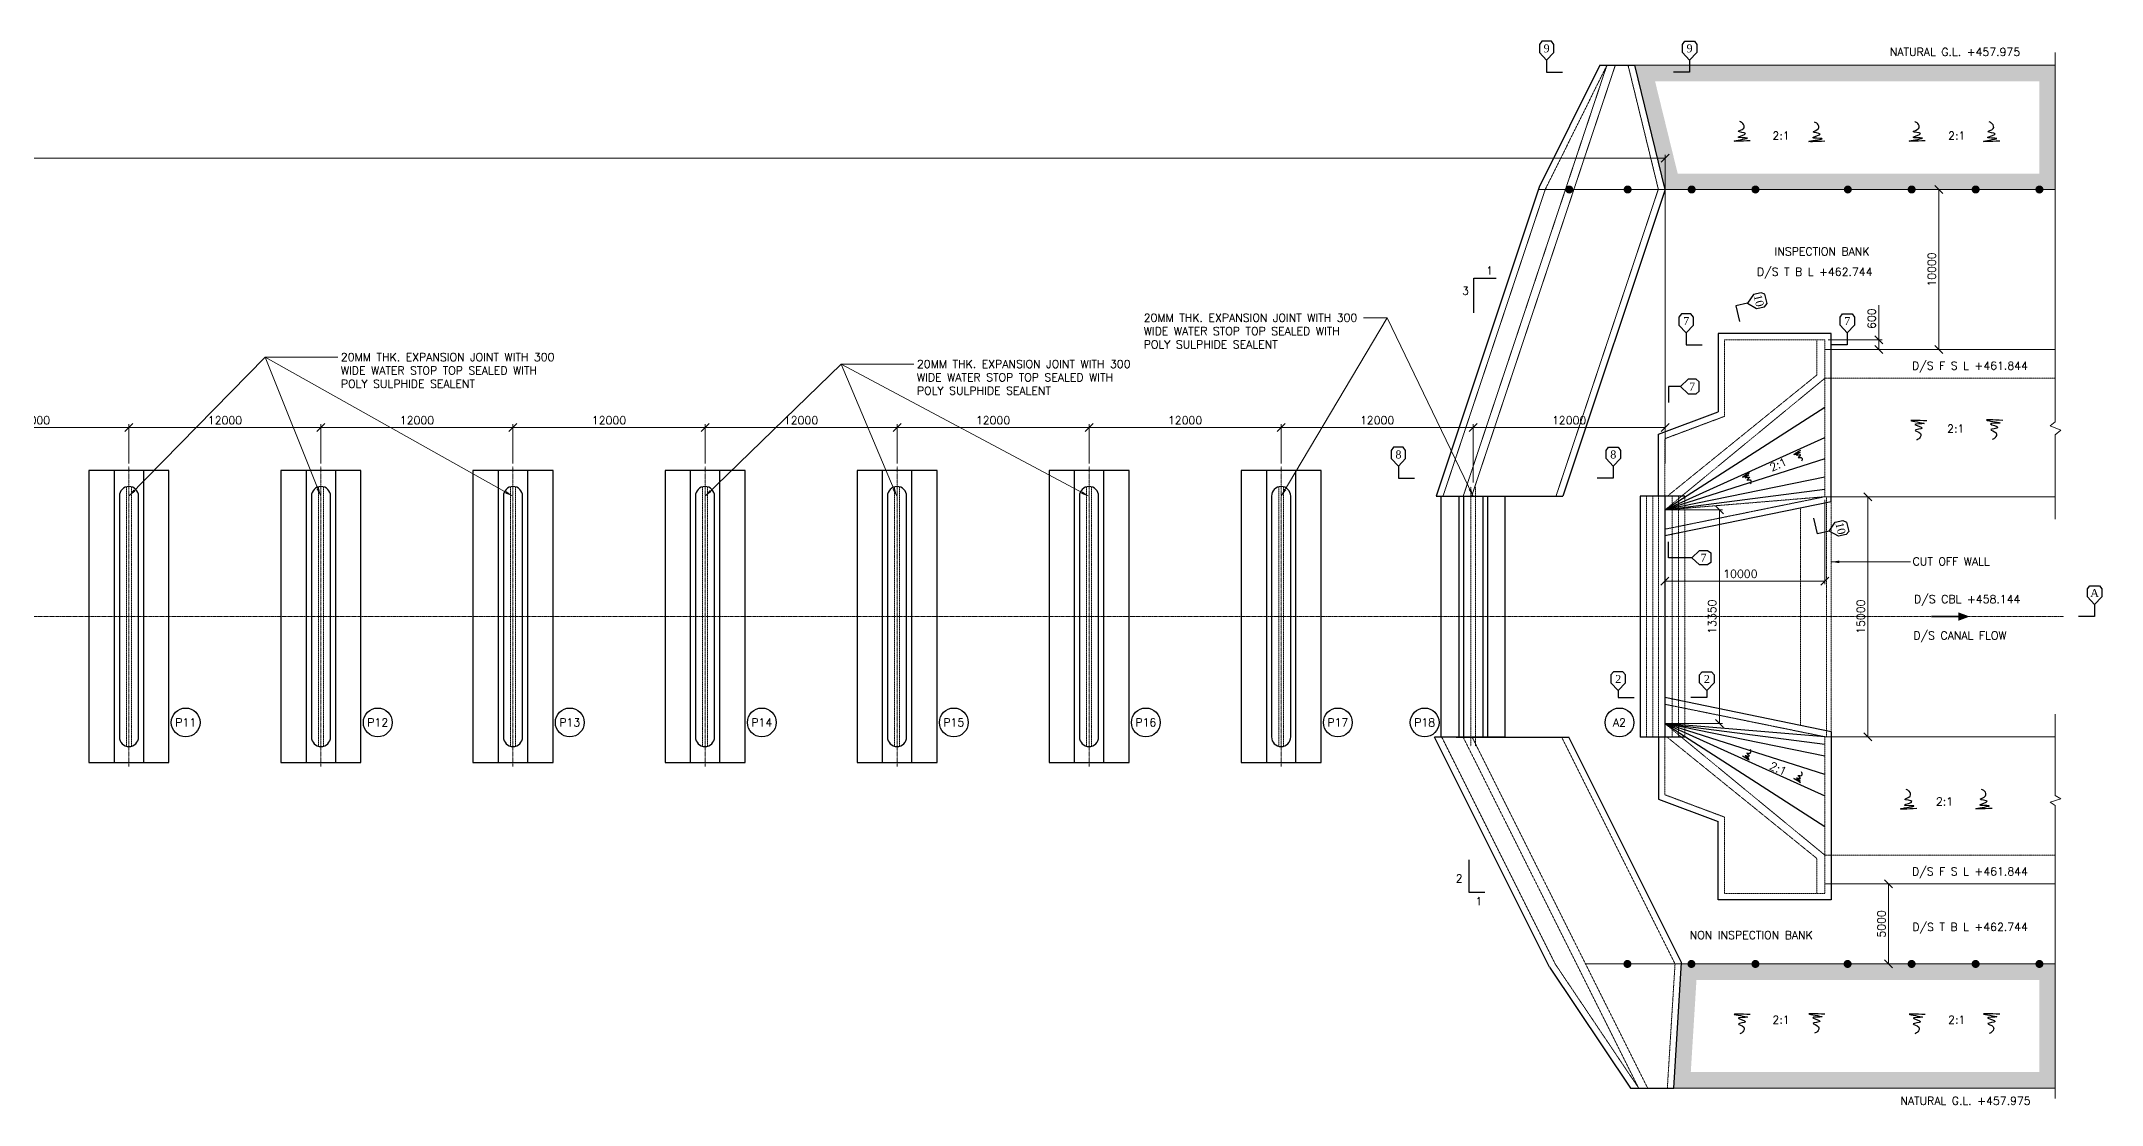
# Model space of a CAD drawing. Header units: millimetres. Extents: x -905235 to 365236, y -24492 to 346419.
# Drawn here: x 118926 to 247699, y -24492 to 41978 of the extents above; entities that cross this region are included whole.
import ezdxf
from ezdxf.enums import TextEntityAlignment as Align

# ---------------------------------------------------------------- set-up
doc = ezdxf.new("R2010")
doc.units = ezdxf.units.MM
doc.header["$LTSCALE"] = 9
doc.linetypes.add('CENTER2', pattern=[1.125, 0.75, -0.125, 0.125, -0.125])
doc.linetypes.add('HIDDEN', pattern=[0.375, 0.25, -0.125])
for name, color, linetype, lineweight in [('CENTER', 8, 'CENTER2', 9), ('R_DASHED', 183, 'HIDDEN', 9), ('R_DIMENSION', 8, 'Continuous', 15), ('R_P.C.C', 94, 'Continuous', 15), ('R_TEXT G', 7, 'Continuous', 18), ('R_TEXT S', 6, 'Continuous', 18), ('SEC MARK', 1, 'Continuous', 25)]:
    doc.layers.add(name, color=color, linetype=linetype, lineweight=lineweight)
doc.styles.add('ROMANS', font='romans.shx')
doc.styles.add('TIMES NR', font='times.ttf')
doc.dimstyles.new('DIM-200', dxfattribs={"dimscale": 200, "dimtxt": 2.5, "dimasz": 2.5, "dimexe": 1, "dimexo": 1, "dimgap": 1, "dimtad": 1, "dimdec": 0, "dimzin": 0, "dimdsep": 46, "dimtxsty": 'ROMANS', "dimblk": 'OBLIQUE', "dimcen": 1, "dimclrd": 256, "dimclre": 256, "dimclrt": 7, "dimadec": 0, "dimazin": 0, "dimtfac": 1, "dimtdec": 0, "dimtofl": 0, "dimtmove": 0, "dimatfit": 3, "dimfxl": 1, "dimtolj": 1, "dimtzin": 0, "dimlwd": 9, "dimlwe": 9, "dimarcsym": 0})
doc.dimstyles.new('DIM-200$0', dxfattribs={"dimscale": 200, "dimtxt": 2.5, "dimasz": 2.5, "dimexe": 1, "dimexo": 1, "dimgap": 1, "dimtad": 1, "dimdec": 0, "dimzin": 0, "dimdsep": 46, "dimtxsty": 'ROMANS', "dimblk": 'OBLIQUE', "dimcen": 1, "dimclrd": 256, "dimclre": 256, "dimclrt": 7, "dimadec": 0, "dimazin": 0, "dimtfac": 1, "dimtdec": 0, "dimtofl": 0, "dimtmove": 0, "dimatfit": 3, "dimfxl": 1, "dimtolj": 1, "dimtzin": 0, "dimlwd": 9, "dimlwe": 9, "dimarcsym": 0})

# ---------------------------------------------------------------- blocks, each defined once
blk = doc.blocks.new('_Oblique')
at = {"color": 0, "linetype": 'ByBlock', "lineweight": -2}
blk.add_line((-0.5, -0.5), (0.5, 0.5), dxfattribs=at)
blk = doc.blocks.new('*D107')
at = {"layer": 'Defpoints', "color": 0}
for p in [(230392, 23310), (233769, 23310), (230392, 22710)]:
    blk.add_point(p, dxfattribs=at)
at = {"layer": 'R_DIMENSION', "lineweight": 9}
for p, q in [((233769, 23310), (233769, 25472)), ((230592, 23310), (233969, 23310)), ((233769, 22710), (233769, 23310)), ((230592, 22710), (233969, 22710))]:
    blk.add_line(p, q, dxfattribs=at)
at = {"layer": 'R_DIMENSION', "lineweight": 9, "xscale": 500, "yscale": 500, "zscale": 500}
for p, rotation in [((233769, 23310), 90), ((233769, 22710), 270)]:
    blk.add_blockref('_Oblique', p, dxfattribs=dict(at, rotation=rotation))
at = {"layer": 'R_DIMENSION', "color": 7, "insert": (233319, 24641), "char_height": 500, "attachment_point": 5, "rotation": 90, "style": 'ROMANS'}
blk.add_mtext('\\A1;600', dxfattribs=at)
blk = doc.blocks.new('*D108')
at = {"layer": 'Defpoints', "color": 0}
for p in [(237522, 32710), (238442, 32710), (238442, 22710)]:
    blk.add_point(p, dxfattribs=at)
at = {"layer": 'R_DIMENSION', "lineweight": 9}
for p, q in [((238242, 32710), (237322, 32710)), ((237522, 22710), (237522, 32710)), ((238242, 22710), (237322, 22710))]:
    blk.add_line(p, q, dxfattribs=at)
at = {"layer": 'R_DIMENSION', "lineweight": 9, "xscale": 500, "yscale": 500, "zscale": 500}
for p, rotation in [((237522, 32710), 90), ((237522, 22710), 270)]:
    blk.add_blockref('_Oblique', p, dxfattribs=dict(at, rotation=rotation))
at = {"layer": 'R_DIMENSION', "color": 7, "insert": (237072, 27710), "char_height": 500, "attachment_point": 5, "rotation": 90, "style": 'ROMANS'}
blk.add_mtext('\\A1;10000', dxfattribs=at)
blk = doc.blocks.new('*D98')
at = {"layer": 'Defpoints', "color": 0}
for p in [(234189, -10690), (234189, -15690), (234379, -15690)]:
    blk.add_point(p, dxfattribs=at)
at = {"layer": 'R_DIMENSION', "lineweight": 9}
for p, q in [((234379, -10690), (234379, -15690)), ((234389, -10690), (234579, -10690)), ((234389, -15690), (234579, -15690))]:
    blk.add_line(p, q, dxfattribs=at)
at = {"layer": 'R_DIMENSION', "lineweight": 9, "xscale": 500, "yscale": 500, "zscale": 500}
for p, rotation in [((234379, -10690), 90), ((234379, -15690), 270)]:
    blk.add_blockref('_Oblique', p, dxfattribs=dict(at, rotation=rotation))
at = {"layer": 'R_DIMENSION', "color": 7, "insert": (233929, -13190), "char_height": 500, "attachment_point": 5, "rotation": 90, "style": 'ROMANS'}
blk.add_mtext('\\A1;5000', dxfattribs=at)
blk = doc.blocks.new('*D109')
at = {"layer": 'Defpoints', "color": 0}
for p in [(232119, 13510), (232119, -1490), (233086, -1490)]:
    blk.add_point(p, dxfattribs=at)
at = {"layer": 'R_DIMENSION', "lineweight": 9}
for p, q in [((232319, 13510), (233286, 13510)), ((233086, 13510), (233086, -1490)), ((232319, -1490), (233286, -1490))]:
    blk.add_line(p, q, dxfattribs=at)
at = {"layer": 'R_DIMENSION', "lineweight": 9, "xscale": 500, "yscale": 500, "zscale": 500}
for p, rotation in [((233086, 13510), 90), ((233086, -1490), 270)]:
    blk.add_blockref('_Oblique', p, dxfattribs=dict(at, rotation=rotation))
at = {"layer": 'R_DIMENSION', "color": 7, "insert": (232636, 6010), "char_height": 500, "attachment_point": 5, "rotation": 90, "style": 'ROMANS'}
blk.add_mtext('\\A1;15000', dxfattribs=at)
blk = doc.blocks.new('*D105')
at = {"layer": 'Defpoints', "color": 0}
for p in [(220392, 12685), (220392, -665), (223798, -665)]:
    blk.add_point(p, dxfattribs=at)
at = {"layer": 'R_DIMENSION', "lineweight": 9}
for p, q in [((220592, 12685), (223998, 12685)), ((223798, 12685), (223798, -665)), ((220592, -665), (223998, -665))]:
    blk.add_line(p, q, dxfattribs=at)
at = {"layer": 'R_DIMENSION', "lineweight": 9, "xscale": 500, "yscale": 500, "zscale": 500}
for p, rotation in [((223798, 12685), 90), ((223798, -665), 270)]:
    blk.add_blockref('_Oblique', p, dxfattribs=dict(at, rotation=rotation))
at = {"layer": 'R_DIMENSION', "color": 7, "insert": (223348, 6010), "char_height": 500, "attachment_point": 5, "rotation": 90, "style": 'ROMANS'}
blk.add_mtext('\\A1;13350', dxfattribs=at)
blk = doc.blocks.new('*D104')
at = {"layer": 'Defpoints', "color": 0}
for p in [(230392, 13510), (220392, 9331), (230392, 8241)]:
    blk.add_point(p, dxfattribs=at)
at = {"layer": 'R_DIMENSION', "lineweight": 9}
for p, q in [((230392, 13310), (230392, 8041)), ((220392, 9131), (220392, 8041)), ((220392, 8241), (230392, 8241))]:
    blk.add_line(p, q, dxfattribs=at)
at = {"layer": 'R_DIMENSION', "lineweight": 9, "xscale": 500, "yscale": 500, "zscale": 500, "rotation": 180}
blk.add_blockref('_Oblique', (220392, 8241), dxfattribs=at)
at = {"layer": 'R_DIMENSION', "lineweight": 9, "xscale": 500, "yscale": 500, "zscale": 500}
blk.add_blockref('_Oblique', (230392, 8241), dxfattribs=at)
at = {"layer": 'R_DIMENSION', "color": 7, "insert": (225114, 8691), "char_height": 500, "attachment_point": 5, "style": 'ROMANS'}
blk.add_mtext('\\A1;10000', dxfattribs=at)
blk = doc.blocks.new('*D126')
at = {"layer": 'Defpoints', "color": 0}
for p in [(124410, 17839), (112410, 15396), (124410, 15396)]:
    blk.add_point(p, dxfattribs=at)
at = {"layer": 'R_DIMENSION', "lineweight": 9}
for p, q in [((112410, 15596), (112410, 18039)), ((124410, 15596), (124410, 18039)), ((112410, 17839), (124410, 17839))]:
    blk.add_line(p, q, dxfattribs=at)
at = {"layer": 'R_DIMENSION', "lineweight": 9, "xscale": 500, "yscale": 500, "zscale": 500, "rotation": 180}
blk.add_blockref('_Oblique', (112410, 17839), dxfattribs=at)
at = {"layer": 'R_DIMENSION', "lineweight": 9, "xscale": 500, "yscale": 500, "zscale": 500}
blk.add_blockref('_Oblique', (124410, 17839), dxfattribs=at)
at = {"layer": 'R_DIMENSION', "color": 7, "insert": (118410, 18289), "char_height": 500, "attachment_point": 5, "style": 'ROMANS'}
blk.add_mtext('\\A1;12000', dxfattribs=at)
blk = doc.blocks.new('*D127')
at = {"layer": 'Defpoints', "color": 0}
for p in [(136410, 17839), (124410, 15396), (136410, 15396)]:
    blk.add_point(p, dxfattribs=at)
at = {"layer": 'R_DIMENSION', "lineweight": 9}
for p, q in [((124410, 15596), (124410, 18039)), ((136410, 15596), (136410, 18039)), ((124410, 17839), (136410, 17839))]:
    blk.add_line(p, q, dxfattribs=at)
at = {"layer": 'R_DIMENSION', "lineweight": 9, "xscale": 500, "yscale": 500, "zscale": 500, "rotation": 180}
blk.add_blockref('_Oblique', (124410, 17839), dxfattribs=at)
at = {"layer": 'R_DIMENSION', "lineweight": 9, "xscale": 500, "yscale": 500, "zscale": 500}
blk.add_blockref('_Oblique', (136410, 17839), dxfattribs=at)
at = {"layer": 'R_DIMENSION', "color": 7, "insert": (130410, 18289), "char_height": 500, "attachment_point": 5, "style": 'ROMANS'}
blk.add_mtext('\\A1;12000', dxfattribs=at)
blk = doc.blocks.new('*D128')
at = {"layer": 'Defpoints', "color": 0}
for p in [(148410, 17839), (136410, 15396), (148410, 15396)]:
    blk.add_point(p, dxfattribs=at)
at = {"layer": 'R_DIMENSION', "lineweight": 9}
for p, q in [((136410, 15596), (136410, 18039)), ((148410, 15596), (148410, 18039)), ((136410, 17839), (148410, 17839))]:
    blk.add_line(p, q, dxfattribs=at)
at = {"layer": 'R_DIMENSION', "lineweight": 9, "xscale": 500, "yscale": 500, "zscale": 500, "rotation": 180}
blk.add_blockref('_Oblique', (136410, 17839), dxfattribs=at)
at = {"layer": 'R_DIMENSION', "lineweight": 9, "xscale": 500, "yscale": 500, "zscale": 500}
blk.add_blockref('_Oblique', (148410, 17839), dxfattribs=at)
at = {"layer": 'R_DIMENSION', "color": 7, "insert": (142410, 18289), "char_height": 500, "attachment_point": 5, "style": 'ROMANS'}
blk.add_mtext('\\A1;12000', dxfattribs=at)
blk = doc.blocks.new('*D129')
at = {"layer": 'Defpoints', "color": 0}
for p in [(160410, 17839), (148410, 15396), (160410, 15396)]:
    blk.add_point(p, dxfattribs=at)
at = {"layer": 'R_DIMENSION', "lineweight": 9}
for p, q in [((148410, 15596), (148410, 18039)), ((160410, 15596), (160410, 18039)), ((148410, 17839), (160410, 17839))]:
    blk.add_line(p, q, dxfattribs=at)
at = {"layer": 'R_DIMENSION', "lineweight": 9, "xscale": 500, "yscale": 500, "zscale": 500, "rotation": 180}
blk.add_blockref('_Oblique', (148410, 17839), dxfattribs=at)
at = {"layer": 'R_DIMENSION', "lineweight": 9, "xscale": 500, "yscale": 500, "zscale": 500}
blk.add_blockref('_Oblique', (160410, 17839), dxfattribs=at)
at = {"layer": 'R_DIMENSION', "color": 7, "insert": (154410, 18289), "char_height": 500, "attachment_point": 5, "style": 'ROMANS'}
blk.add_mtext('\\A1;12000', dxfattribs=at)
blk = doc.blocks.new('*D130')
at = {"layer": 'Defpoints', "color": 0}
for p in [(172410, 17839), (160410, 15396), (172410, 15396)]:
    blk.add_point(p, dxfattribs=at)
at = {"layer": 'R_DIMENSION', "lineweight": 9}
for p, q in [((160410, 15596), (160410, 18039)), ((172410, 15596), (172410, 18039)), ((160410, 17839), (172410, 17839))]:
    blk.add_line(p, q, dxfattribs=at)
at = {"layer": 'R_DIMENSION', "lineweight": 9, "xscale": 500, "yscale": 500, "zscale": 500, "rotation": 180}
blk.add_blockref('_Oblique', (160410, 17839), dxfattribs=at)
at = {"layer": 'R_DIMENSION', "lineweight": 9, "xscale": 500, "yscale": 500, "zscale": 500}
blk.add_blockref('_Oblique', (172410, 17839), dxfattribs=at)
at = {"layer": 'R_DIMENSION', "color": 7, "insert": (166410, 18289), "char_height": 500, "attachment_point": 5, "style": 'ROMANS'}
blk.add_mtext('\\A1;12000', dxfattribs=at)
blk = doc.blocks.new('*D131')
at = {"layer": 'Defpoints', "color": 0}
for p in [(184410, 17839), (172410, 15396), (184410, 15396)]:
    blk.add_point(p, dxfattribs=at)
at = {"layer": 'R_DIMENSION', "lineweight": 9}
for p, q in [((172410, 15596), (172410, 18039)), ((184410, 15596), (184410, 18039)), ((172410, 17839), (184410, 17839))]:
    blk.add_line(p, q, dxfattribs=at)
at = {"layer": 'R_DIMENSION', "lineweight": 9, "xscale": 500, "yscale": 500, "zscale": 500, "rotation": 180}
blk.add_blockref('_Oblique', (172410, 17839), dxfattribs=at)
at = {"layer": 'R_DIMENSION', "lineweight": 9, "xscale": 500, "yscale": 500, "zscale": 500}
blk.add_blockref('_Oblique', (184410, 17839), dxfattribs=at)
at = {"layer": 'R_DIMENSION', "color": 7, "insert": (178410, 18289), "char_height": 500, "attachment_point": 5, "style": 'ROMANS'}
blk.add_mtext('\\A1;12000', dxfattribs=at)
blk = doc.blocks.new('*D132')
at = {"layer": 'Defpoints', "color": 0}
for p in [(196410, 17839), (184410, 15396), (196410, 15396)]:
    blk.add_point(p, dxfattribs=at)
at = {"layer": 'R_DIMENSION', "lineweight": 9}
for p, q in [((184410, 15596), (184410, 18039)), ((196410, 15596), (196410, 18039)), ((184410, 17839), (196410, 17839))]:
    blk.add_line(p, q, dxfattribs=at)
at = {"layer": 'R_DIMENSION', "lineweight": 9, "xscale": 500, "yscale": 500, "zscale": 500, "rotation": 180}
blk.add_blockref('_Oblique', (184410, 17839), dxfattribs=at)
at = {"layer": 'R_DIMENSION', "lineweight": 9, "xscale": 500, "yscale": 500, "zscale": 500}
blk.add_blockref('_Oblique', (196410, 17839), dxfattribs=at)
at = {"layer": 'R_DIMENSION', "color": 7, "insert": (190410, 18289), "char_height": 500, "attachment_point": 5, "style": 'ROMANS'}
blk.add_mtext('\\A1;12000', dxfattribs=at)
blk = doc.blocks.new('*D133')
at = {"layer": 'Defpoints', "color": 0}
for p in [(208410, 17839), (196410, 15396), (208410, 14194)]:
    blk.add_point(p, dxfattribs=at)
at = {"layer": 'R_DIMENSION', "lineweight": 9}
for p, q in [((196410, 15596), (196410, 18039)), ((208410, 14394), (208410, 18039)), ((196410, 17839), (208410, 17839))]:
    blk.add_line(p, q, dxfattribs=at)
at = {"layer": 'R_DIMENSION', "lineweight": 9, "xscale": 500, "yscale": 500, "zscale": 500, "rotation": 180}
blk.add_blockref('_Oblique', (196410, 17839), dxfattribs=at)
at = {"layer": 'R_DIMENSION', "lineweight": 9, "xscale": 500, "yscale": 500, "zscale": 500}
blk.add_blockref('_Oblique', (208410, 17839), dxfattribs=at)
at = {"layer": 'R_DIMENSION', "color": 7, "insert": (202410, 18289), "char_height": 500, "attachment_point": 5, "style": 'ROMANS'}
blk.add_mtext('\\A1;12000', dxfattribs=at)
blk = doc.blocks.new('*D175')
at = {"layer": 'Defpoints', "color": 0}
for p in [(208410, 17839), (208410, 14194), (220410, 15396)]:
    blk.add_point(p, dxfattribs=at)
at = {"layer": 'R_DIMENSION', "lineweight": 9}
for p, q in [((208410, 14394), (208410, 18039)), ((220410, 15596), (220410, 18039)), ((220410, 17839), (208410, 17839))]:
    blk.add_line(p, q, dxfattribs=at)
at = {"layer": 'R_DIMENSION', "lineweight": 9, "xscale": 500, "yscale": 500, "zscale": 500, "rotation": 180}
blk.add_blockref('_Oblique', (208410, 17839), dxfattribs=at)
at = {"layer": 'R_DIMENSION', "lineweight": 9, "xscale": 500, "yscale": 500, "zscale": 500}
blk.add_blockref('_Oblique', (220410, 17839), dxfattribs=at)
at = {"layer": 'R_DIMENSION', "color": 7, "insert": (214410, 18289), "char_height": 500, "attachment_point": 5, "style": 'ROMANS'}
blk.add_mtext('\\A1;12000', dxfattribs=at)
blk = doc.blocks.new('*D179')
at = {"layer": 'Defpoints', "color": 0}
for p in [(220410, 34670), (-7590, 16817), (220410, 16817)]:
    blk.add_point(p, dxfattribs=at)
at = {"layer": 'R_DIMENSION', "lineweight": 9}
for p, q in [((-7590, 17017), (-7590, 34870)), ((220410, 17017), (220410, 34870)), ((-7590, 34670), (220410, 34670))]:
    blk.add_line(p, q, dxfattribs=at)
at = {"layer": 'R_DIMENSION', "lineweight": 9, "xscale": 500, "yscale": 500, "zscale": 500, "rotation": 180}
blk.add_blockref('_Oblique', (-7590, 34670), dxfattribs=at)
at = {"layer": 'R_DIMENSION', "lineweight": 9, "xscale": 500, "yscale": 500, "zscale": 500}
blk.add_blockref('_Oblique', (220410, 34670), dxfattribs=at)
at = {"layer": 'R_DIMENSION', "color": 7, "insert": (106410, 35120), "char_height": 500, "attachment_point": 5, "style": 'ROMANS'}
blk.add_mtext('\\A1;228000', dxfattribs=at)

msp = doc.modelspace()

# ---------------------------------------------------------------- hatches: boundary and pattern name
h = msp.add_hatch()
h.set_pattern_fill('GRAVEL', color=22, scale=55)
h.paths.add_polyline_path([(244792.1, 40471.9), (218507, 40471.9), (220402.9, 32709.9), (221943.5, 32709.9, -1), (222193.5, 32709.9), (225929.5, 32709.9, -1), (226179.5, 32709.9), (231704.5, 32709.9, -1), (231954.5, 32709.9), (235690.4, 32709.9, -1), (235940.4, 32709.9), (239690.4, 32709.9, -1), (239940.4, 32709.9), (243676.3, 32709.9, -1), (243926.3, 32709.9), (244792.1, 32709.9)])
h.paths.add_polyline_path([(243792.1, 39471.9), (243792.1, 33709.9), (221194.5, 33709.9), (219781.8, 39471.9)], flags=16)
edge = h.paths.add_edge_path(flags=0)
edge.add_spline(control_points=[(236014.4, 36950.2), (235943.2, 36935.5), (236332.4, 36845.2), (236345.4, 36463.4), (235601.8, 36309.3), (236805.2, 36233.2), (235407.6, 35905.1), (237122.6, 35966.1), (234994, 35677.9), (236076.6, 35726.3), (236669.4, 35752.9)], knot_values=[0, 0, 0, 0, 218.23320914, 522.78050257, 917.53756499, 1385.40509165, 1904.35757356, 2487.23955452, 3291.11197712, 4264.30664842, 4264.30664842, 4264.30664842, 4264.30664842], degree=3, periodic=0)
edge = h.paths.add_edge_path(flags=0)
edge.add_spline(control_points=[(229745.9, 36925.9), (229674.7, 36911.3), (230063.9, 36820.9), (230076.9, 36439.1), (229333.3, 36285), (230536.7, 36209), (229139.1, 35880.8), (230854.1, 35941.8), (228725.5, 35653.6), (229808.1, 35702.1), (230401, 35728.6)], knot_values=[0, 0, 0, 0, 218.23320914, 522.78050257, 917.53756499, 1385.40509165, 1904.35757356, 2487.23955452, 3291.11197712, 4264.30664842, 4264.30664842, 4264.30664842, 4264.30664842], degree=3, periodic=0)
edge = h.paths.add_edge_path(flags=0)
edge.add_spline(control_points=[(240670.3, 36931.8), (240599, 36917.1), (240988.2, 36826.8), (241001.2, 36445), (240257.7, 36290.8), (241461.1, 36214.8), (240063.5, 35886.7), (241778.5, 35947.7), (239649.9, 35659.5), (240732.4, 35707.9), (241325.3, 35734.5)], knot_values=[0, 0, 0, 0, 218.23320914, 522.78050257, 917.53756499, 1385.40509165, 1904.35757356, 2487.23955452, 3291.11197712, 4264.30664842, 4264.30664842, 4264.30664842, 4264.30664842], degree=3, periodic=0)
edge = h.paths.add_edge_path(flags=0)
edge.add_spline(control_points=[(225079.8, 36953.2), (225008.6, 36938.5), (225397.8, 36848.2), (225410.8, 36466.4), (224667.3, 36312.2), (225870.6, 36236.2), (224473, 35908.1), (226188.1, 35969.1), (224059.4, 35680.9), (225142, 35729.3), (225734.9, 35755.9)], knot_values=[0, 0, 0, 0, 218.23320914, 522.78050257, 917.53756499, 1385.40509165, 1904.35757356, 2487.23955452, 3291.11197712, 4264.30664842, 4264.30664842, 4264.30664842, 4264.30664842], degree=3, periodic=0)
h.paths.add_polyline_path([(227065.5, 35700), (228220.3, 35700), (228220.3, 36450), (227065.5, 36450)], flags=8)
h.paths.add_polyline_path([(238041, 35700), (239195.8, 35700), (239195.8, 36450), (238041, 36450)], flags=8)
h = msp.add_hatch()
h.set_pattern_fill('GRAVEL', color=22, scale=55)
h.paths.add_polyline_path([(244792.1, -15690.1), (243926.3, -15690.1, -1), (243676.3, -15690.1), (239940.4, -15690.1, -1), (239690.4, -15690.1), (235940.4, -15690.1, -1), (235690.4, -15690.1), (231940.4, -15690.1, -1), (231690.4, -15690.1), (226179.5, -15690.1, -1), (225929.5, -15690.1), (222179.5, -15690.1, -1), (221929.5, -15690.1), (221429.5, -15690.1), (220950.2, -23452.2), (244792.1, -23452.2)])
h.paths.add_polyline_path([(243792.1, -16690.1), (243792.1, -22452.2), (222013.9, -22452.2), (222369.7, -16690.1)], flags=16)
edge = h.paths.add_edge_path(flags=0)
edge.add_spline(control_points=[(232779.9, -19535.3), (232744.3, -19528), (232938.9, -19482.8), (232945.4, -19291.9), (232573.6, -19214.9), (233175.3, -19176.8), (232476.5, -19012.8), (233334, -19043.3), (232269.7, -18899.2), (232811, -18923.4), (233107.4, -18936.7)], knot_values=[0, 0, 0, 0, 109.11660457, 261.39025129, 458.7687825, 692.70254582, 952.17878678, 1243.61977726, 1645.55598856, 2132.15332421, 2132.15332421, 2132.15332421, 2132.15332421], degree=3, periodic=0)
edge = h.paths.add_edge_path(flags=0)
edge.add_spline(control_points=[(229515.4, -19535.3), (229479.8, -19528), (229675.5, -19483), (229674.6, -19291.1), (229342.8, -19219.3), (230796.9, -18996), (225322.7, -19074.9), (231823.9, -19031.9), (225904.5, -18911.2), (228512.1, -18928.1), (229843, -18936.7)], knot_values=[0, 0, 0, 0, 109.11660457, 261.39025129, 458.7687825, 692.70254582, 2704.77693883, 4770.05444422, 6939.70929107, 9201.30662672, 9201.30662672, 9201.30662672, 9201.30662672], degree=3, periodic=0)
edge = h.paths.add_edge_path(flags=0)
edge.add_spline(control_points=[(239419.9, -19535.3), (239384.3, -19528), (239578.9, -19482.8), (239585.4, -19291.9), (239213.6, -19214.9), (239815.3, -19176.8), (239116.5, -19012.8), (239974, -19043.3), (238909.7, -18899.2), (239451, -18923.4), (239747.4, -18936.7)], knot_values=[0, 0, 0, 0, 109.11660457, 261.39025129, 458.7687825, 692.70254582, 952.17878678, 1243.61977726, 1645.55598856, 2132.15332421, 2132.15332421, 2132.15332421, 2132.15332421], degree=3, periodic=0)
edge = h.paths.add_edge_path(flags=0)
edge.add_spline(control_points=[(242684.3, -19535.3), (242648.7, -19528), (242843.3, -19482.8), (242849.8, -19291.9), (242478, -19214.9), (243079.7, -19176.8), (242380.9, -19012.8), (243238.5, -19043.3), (242174.1, -18899.2), (242715.4, -18923.4), (243011.9, -18936.7)], knot_values=[0, 0, 0, 0, 109.11660457, 261.39025129, 458.7687825, 692.70254582, 952.17878678, 1243.61977726, 1645.55598856, 2132.15332421, 2132.15332421, 2132.15332421, 2132.15332421], degree=3, periodic=0)
h.paths.add_polyline_path([(230815.5, -19550), (231970.3, -19550), (231970.3, -18800), (230815.5, -18800)], flags=8)
h.paths.add_polyline_path([(240681, -19550), (241835.8, -19550), (241835.8, -18800), (240681, -18800)], flags=8)

# ---------------------------------------------------------------- linework, layer by layer
for p, q in [((216324.6, 40471.9), (212548.2, 32862.8)), ((216324.6, 40471.9), (218507, 40471.9)), ((220402.9, 32709.9), (218507, 40471.9)), ((212548.2, 32862.8), (206105.5, 13534.9)), ((220402.9, 32709.9), (214011.2, 13534.9)), ((230792.1, 23709.9), (223717.1, 23709.9)), ((223717.1, 23709.9), (223717.1, 18808.4)), ((230792.1, 13196.6), (230792.1, 23709.9)), ((219992.1, 17412.1), (223717.1, 18808.4)), ((219992.1, 13534.9), (219992.1, 17412.1)), ((206105.5, 13534.9), (214011.2, 13534.9)), ((206410.1, -1515.1), (206410.1, 13534.9)), ((207510.1, 13534.9), (207510.1, -1515.1)), ((207810.1, 13534.9), (207810.1, -1515.1)), ((209010.1, 13534.9), (209010.1, -1515.1)), ((209310.1, 13534.9), (209310.1, -1515.1)), ((210410.1, -1515.1), (210410.1, 13534.9)), ((221642.1, 13534.9), (218842.1, 13534.9)), ((218842.1, 13534.9), (218842.1, -1515.1)), ((220392.1, 13534.9), (220392.1, -1515.1)), ((230792.1, 13196.6), (220392.1, 11066.8)), ((230792.1, -1176.9), (220392.1, 952.9)), ((230392.1, -1490.1), (220392.1, -665.1)), ((230792.1, -1176.9), (230792.1, -11690.1)), ((213192.8, -15894.3), (206002.4, -1513.5)), ((210410.1, -1515.1), (206003.2, -1515.1)), ((207344.9, -1515.1), (214388.5, -1515.1)), ((221434.6, -15607.4), (214388.5, -1515.1)), ((221642.1, -1515.1), (218842.1, -1515.1)), ((219992.1, -1515.1), (219992.1, -5392.4)), ((219992.1, -5392.4), (223717.1, -6788.7)), ((223717.1, -11690.1), (223717.1, -6788.7)), ((230792.1, -11690.1), (223717.1, -11690.1)), ((213192.8, -15894.3), (218251.6, -23452.4)), ((220950.2, -23452.2), (221434.6, -15607.4)), ((218251.4, -23452.2), (220950.2, -23452.2))]:
    msp.add_line(p, q)
at = {"color": 253}
for p, q in [((220392.1, 12684.9), (230392.1, 19116.2)), ((220392.1, 12684.9), (230392.1, 17209.9)), ((230392.1, 15875), (220392.1, 12684.9)), ((230392.1, 14734.2), (220392.1, 12684.9)), ((220392.1, 12684.9), (230392.1, 13973.7)), ((220392.1, -665.1), (230392.1, -7096.5)), ((220392.1, -665.1), (230392.1, -5190.1)), ((220392.1, -665.1), (230392.1, -1954)), ((230392.1, -2714.5), (220392.1, -665.1)), ((230392.1, -3855.3), (220392.1, -665.1))]:
    msp.add_line(p, q, dxfattribs=at)
at = {"const_width": 250}
for points in [[(214293.5, 32709.9, 1), (214543.5, 32709.9, 1)], [(217943.5, 32709.9, 1), (218193.5, 32709.9, 1)], [(221943.5, 32709.9, 1), (222193.5, 32709.9, 1)], [(225929.5, 32709.9, 1), (226179.5, 32709.9, 1)], [(231704.5, 32709.9, 1), (231954.5, 32709.9, 1)], [(235690.4, 32709.9, 1), (235940.4, 32709.9, 1)], [(239690.4, 32709.9, 1), (239940.4, 32709.9, 1)], [(243676.3, 32709.9, 1), (243926.3, 32709.9, 1)], [(217929.5, -15690.1, -1), (218179.5, -15690.1, -1)], [(221929.5, -15690.1, -1), (222179.5, -15690.1, -1)], [(225929.5, -15690.1, -1), (226179.5, -15690.1, -1)], [(231690.4, -15690.1, -1), (231940.4, -15690.1, -1)], [(235690.4, -15690.1, -1), (235940.4, -15690.1, -1)], [(239690.4, -15690.1, -1), (239940.4, -15690.1, -1)], [(243676.3, -15690.1, -1), (243926.3, -15690.1, -1)]]:
    msp.add_lwpolyline(points, format="xyb", close=True, dxfattribs=at)
for points in [[(208450.2, 25012.7), (208450.2, 27173), (209847, 27173)], [(123510.1, -3103.9), (123510.1, 15146.1)], [(125310.1, 15146.1), (125310.1, -3103.9)], [(135510.1, -3103.9), (135510.1, 15146.1)], [(137310.1, 15146.1), (137310.1, -3103.9)], [(147510.1, -3103.9), (147510.1, 15146.1)], [(149310.1, 15146.1), (149310.1, -3103.9)], [(159510.1, -3103.9), (159510.1, 15146.1)], [(161310.1, 15146.1), (161310.1, -3103.9)], [(171510.1, -3103.9), (171510.1, 15146.1)], [(173310.1, 15146.1), (173310.1, -3103.9)], [(183510.1, -3103.9), (183510.1, 15146.1)], [(185310.1, 15146.1), (185310.1, -3103.9)], [(195510.1, -3103.9), (195510.1, 15146.1)], [(197310.1, 15146.1), (197310.1, -3103.9)], [(208137.5, -9193.5), (208137.5, -11193.5), (209137.5, -11193.5)]]:
    msp.add_lwpolyline(points)
for points in [[(121910.1, -3103.9), (126910.1, -3103.9), (126910.1, 15146.1), (121910.1, 15146.1)], [(133910.1, -3103.9), (138910.1, -3103.9), (138910.1, 15146.1), (133910.1, 15146.1)], [(145910.1, -3103.9), (150910.1, -3103.9), (150910.1, 15146.1), (145910.1, 15146.1)], [(157910.1, -3103.9), (162910.1, -3103.9), (162910.1, 15146.1), (157910.1, 15146.1)], [(169910.1, -3103.9), (174910.1, -3103.9), (174910.1, 15146.1), (169910.1, 15146.1)], [(181910.1, -3103.9), (186910.1, -3103.9), (186910.1, 15146.1), (181910.1, 15146.1)], [(193910.1, -3103.9), (198910.1, -3103.9), (198910.1, 15146.1), (193910.1, 15146.1)]]:
    msp.add_lwpolyline(points, close=True)
for points in [[(123810.1, 13546.1), (123810.1, -1503.9, 1), (125010.1, -1503.9), (125010.1, 13546.1, 1)], [(135810.1, 13546.1), (135810.1, -1503.9, 1), (137010.1, -1503.9), (137010.1, 13546.1, 1)], [(147810.1, 13546.1), (147810.1, -1503.9, 1), (149010.1, -1503.9), (149010.1, 13546.1, 1)], [(159810.1, 13546.1), (159810.1, -1503.9, 1), (161010.1, -1503.9), (161010.1, 13546.1, 1)], [(171810.1, 13546.1), (171810.1, -1503.9, 1), (173010.1, -1503.9), (173010.1, 13546.1, 1)], [(183810.1, 13546.1), (183810.1, -1503.9, 1), (185010.1, -1503.9), (185010.1, 13546.1, 1)], [(195810.1, 13546.1), (195810.1, -1503.9, 1), (197010.1, -1503.9), (197010.1, 13546.1, 1)]]:
    msp.add_lwpolyline(points, format="xyb", close=True)
at = {"const_width": 100}
msp.add_lwpolyline([(238724.7, 6021.1), (237043.8, 6021.1)], dxfattribs=at)
for centre in [(127957.3, -596.3), (139957.3, -596.3), (151957.3, -596.3), (163957.3, -596.3), (175957.3, -596.3), (187957.3, -596.3), (199957.3, -596.3), (205382.7, -596.3), (217558.7, -596.3)]:
    msp.add_circle(centre, 900)
for points, end_tangent in [([(225734.9, 35755.9), (224761.7, 35755.9), (225547.7, 35924.2), (224967.5, 35980.4), (225435.4, 36204.9), (224986.3, 36335.8), (225323.1, 36541.6), (225267, 36840.9), (225079.8, 36953.2)], (0.97947264, 0.20157714)), ([(230401, 35728.6), (229427.8, 35728.6), (230213.8, 35897), (229633.6, 35953.1), (230101.5, 36177.6), (229652.3, 36308.6), (229989.2, 36514.4), (229933.1, 36813.7), (229745.9, 36925.9)], (0.97947264, 0.20157714)), ([(236669.4, 35752.9), (235696.3, 35752.9), (236482.3, 35921.3), (235902.1, 35977.4), (236370, 36201.9), (235920.8, 36332.8), (236257.7, 36538.6), (236201.6, 36837.9), (236014.4, 36950.2)], (0.97947264, 0.20157714)), ([(241325.3, 35734.5), (240352.1, 35734.5), (241138.1, 35902.8), (240558, 35959), (241025.9, 36183.5), (240576.7, 36314.4), (240913.6, 36520.2), (240857.4, 36819.5), (240670.3, 36931.8)], (0.97947264, 0.20157714)), ([(236774.8, 18248.4), (235801.6, 18248.4), (236587.7, 18080), (236007.5, 18023.9), (236475.4, 17799.4), (236026.2, 17668.4), (236363.1, 17462.7), (236307, 17163.3), (236119.8, 17051.1)], (0.97947264, -0.20157714)), ([(241505.7, 18282.4), (240532.5, 18282.4), (241318.5, 18114), (240738.3, 18057.9), (241206.2, 17833.4), (240757.1, 17702.4), (241093.9, 17496.6), (241037.8, 17197.3), (240850.6, 17085.1)], (0.97947264, -0.20157714)), ([(228880.4, 16404.3), (228472.7, 16138.7), (228847.9, 16282.7), (228620.2, 16100.8), (228877.5, 16134.5), (228725.1, 15957), (228922.4, 15962.8), (228980.6, 15822), (228932.8, 15723.9)], (0.9306839, 0.36582439)), ([(225680.4, 15004.3), (225272.7, 14738.7), (225647.9, 14882.7), (225420.2, 14700.8), (225677.5, 14734.5), (225525.1, 14557), (225722.4, 14562.8), (225780.6, 14422), (225732.8, 14323.9)], (0.9306839, 0.36582439)), ([(225680.4, -2962), (225272.7, -2696.4), (225647.9, -2840.4), (225420.2, -2658.5), (225677.5, -2692.2), (225525.1, -2514.8), (225722.4, -2520.5), (225780.6, -2379.8), (225732.8, -2281.7)], (0.9306839, -0.36582439)), ([(228880.4, -4362), (228472.7, -4096.4), (228847.9, -4240.4), (228620.2, -4058.5), (228877.5, -4092.2), (228725.1, -3914.8), (228922.4, -3920.5), (228980.6, -3779.8), (228932.8, -3681.7)], (0.9306839, -0.36582439)), ([(236137.4, -5984.5), (235164.2, -5984.5), (235950.3, -5816.1), (235370.1, -5760), (235838, -5535.5), (235388.8, -5404.5), (235725.7, -5198.7), (235669.5, -4899.4), (235482.4, -4787.2)], (0.97947264, 0.20157714)), ([(240840.3, -5974.7), (239867.1, -5974.7), (240653.1, -5806.4), (240072.9, -5750.2), (240540.8, -5525.7), (240091.7, -5394.8), (240428.5, -5189), (240372.4, -4889.7), (240185.2, -4777.4)], (0.97947264, 0.20157714)), ([(225734.9, -18855.9), (224761.7, -18855.9), (225547.7, -19024.2), (224967.5, -19080.4), (225435.4, -19304.9), (224986.3, -19435.8), (225323.1, -19641.6), (225267, -19940.9), (225079.8, -20053.2)], (0.97947264, -0.20157714)), ([(230401, -18828.6), (229427.8, -18828.6), (230213.8, -18997), (229633.6, -19053.1), (230101.5, -19277.6), (229652.3, -19408.6), (229989.2, -19614.4), (229933.1, -19913.7), (229745.9, -20025.9)], (0.97947264, -0.20157714)), ([(236669.4, -18852.9), (235696.3, -18852.9), (236482.3, -19021.3), (235902.1, -19077.4), (236370, -19301.9), (235920.8, -19432.8), (236257.7, -19638.6), (236201.6, -19937.9), (236014.4, -20050.2)], (0.97947264, -0.20157714)), ([(241325.3, -18834.5), (240352.1, -18834.5), (241138.1, -19002.8), (240558, -19059), (241025.9, -19283.5), (240576.7, -19414.4), (240913.6, -19620.2), (240857.4, -19919.5), (240670.3, -20031.8)], (0.97947264, -0.20157714))]:
    msp.add_spline(points, degree=3, dxfattribs=dict(end_tangent=end_tangent))
msp.add_solid([(238724.7, 6287.8), (239444.7, 6021.1), (238724.7, 5754.5)])
at = {"layer": 'CENTER'}
for p, q in [((124410.1, 15396.1), (124410.1, -3353.9)), ((136410.1, 15396.1), (136410.1, -3353.9)), ((148410.1, 15396.1), (148410.1, -3353.9)), ((160410.1, 15396.1), (160410.1, -3353.9)), ((172410.1, 15396.1), (172410.1, -3353.9)), ((184410.1, 15396.1), (184410.1, -3353.9)), ((196410.1, 15396.1), (196410.1, -3353.9)), ((-30739, 6021.1), (245328.5, 6021.1))]:
    msp.add_line(p, q, dxfattribs=at)
at = {"layer": 'R_DASHED'}
for p, q in [((216771.1, 40471.9), (207792.1, 13534.9)), ((217298.2, 40471.9), (208319.1, 13534.9)), ((216771.1, 40471.9), (212918.8, 32709.9)), ((219987, 32727), (218095.2, 40471.9)), ((212918.8, 32709.9), (206527.2, 13534.9)), ((219987, 32727), (213589.6, 13534.9)), ((224117.1, 23309.9), (224117.1, 18531.2)), ((230392.1, 23309.9), (224117.1, 23309.9)), ((229892.1, 21117), (229892.1, 23309.9)), ((230392.1, 22709.9), (230392.1, 23309.9)), ((230392.1, 20909.9), (230392.1, 22709.9)), ((220392.1, 12684.9), (230392.1, 20909.9)), ((220535, 13534.9), (229892.1, 21117)), ((230392.1, 20909.9), (244792.1, 20909.9)), ((230392.1, 13509.9), (230392.1, 20909.9)), ((220392.1, 17134.9), (224117.1, 18531.2)), ((220392.1, 13134.9), (220392.1, 17134.9)), ((219242.1, 13534.9), (219242.1, -1515.1)), ((219642.1, 13534.9), (219642.1, -1515.1)), ((230392.1, 13509.9), (220392.1, 12684.9)), ((230392.1, 13509.9), (220392.1, 11478.8)), ((220842.1, 13534.9), (220842.1, -1515.1)), ((221242.1, 13534.9), (221242.1, -1515.1)), ((221642.1, 13534.9), (221642.1, -1515.1)), ((230504.1, 13521.1), (230504.1, -1478.9)), ((230392.1, -1490.1), (220392.1, 540.9)), ((220392.1, -665.1), (230392.1, -8890.1)), ((220392.1, -1115.1), (220392.1, -5115.1)), ((213532.3, -15678.9), (206450.4, -1515.1)), ((218760.6, -23452.2), (207792.1, -1515.1)), ((219319.6, -23452.2), (208351.1, -1515.1)), ((221028.8, -15690.1), (213941.3, -1515.1)), ((220535, -1515.1), (229892.1, -9097.2)), ((230392.1, -1490.1), (230392.1, -8890.1)), ((220392.1, -5115.1), (224117.1, -6511.5)), ((224117.1, -11290.1), (224117.1, -6511.5)), ((230392.1, -8890.1), (244792.1, -8890.1)), ((230392.1, -8890.1), (230392.1, -10690.1)), ((229892.1, -9097.2), (229892.1, -11290.1)), ((230392.1, -11290.1), (224117.1, -11290.1)), ((230392.1, -10690.1), (230392.1, -11290.1)), ((213532.3, -15678.9), (218760.6, -23452.2)), ((220549.5, -23452.2), (221028.8, -15690.1))]:
    msp.add_line(p, q, dxfattribs=at)
at = {"layer": 'R_DASHED', "color": 1, "linetype": 'HIDDEN', "lineweight": 20}
msp.add_line((220004.1, 13534.9), (220004.1, -1492.6), dxfattribs=at)
at = {"layer": 'R_DASHED', "color": 6, "linetype": 'HIDDEN', "lineweight": 20}
for points in [[(124260.1, -2084.8), (124260.1, 14127.1)], [(124560.1, 14127.1), (124560.1, -2084.8)], [(136260.1, -2084.8), (136260.1, 14127.1)], [(136560.1, 14127.1), (136560.1, -2084.8)], [(148260.1, -2084.8), (148260.1, 14127.1)], [(148560.1, 14127.1), (148560.1, -2084.8)], [(160260.1, -2084.8), (160260.1, 14127.1)], [(160560.1, 14127.1), (160560.1, -2084.8)], [(172260.1, -2084.8), (172260.1, 14127.1)], [(172560.1, 14127.1), (172560.1, -2084.8)], [(184260.1, -2084.8), (184260.1, 14127.1)], [(184560.1, 14127.1), (184560.1, -2084.8)], [(196260.1, -2084.8), (196260.1, 14127.1)], [(196560.1, 14127.1), (196560.1, -2084.8)], [(208260.1, -2084.8), (208260.1, 14127.1)], [(208560.1, 14127.1), (208560.1, -2084.8)]]:
    msp.add_lwpolyline(points, dxfattribs=at)
at = {"layer": 'R_DASHED', "color": 1, "linetype": 'HIDDEN', "lineweight": 20}
for points in [[(230792.1, -1176.9), (230792.1, 13196.6)], [(228872.1, 12803.4), (228872.1, -783.7)]]:
    msp.add_lwpolyline(points, dxfattribs=at)
at = {"layer": 'R_P.C.C'}
for p, q in [((244792.1, 18188), (244792.1, 41278.8)), ((218507, 40471.9), (244792.1, 40471.9)), ((212497.2, 32709.9), (244792.1, 32709.9)), ((230392.1, 22709.9), (244792.1, 22709.9)), ((244792.1, 18188), (244474.4, 17947.3)), ((244474.4, 17947.3), (245135.5, 17668.4)), ((245135.5, 17668.4), (244792.1, 17375.2)), ((244792.1, 12100.1), (244792.1, 17375.2)), ((230392.1, 13509.9), (244792.1, 13509.9)), ((244792.1, -80.4), (244792.1, -5168.9)), ((230392.1, -1490.1), (244792.1, -1490.1)), ((244474.4, -5585.2), (245135.5, -5372.1)), ((244792.1, -5797.7), (244474.4, -5585.2)), ((245135.5, -5372.1), (244792.1, -5168.9)), ((244792.1, -5797.7), (244792.1, -24096.7)), ((230392.1, -10690.1), (244792.1, -10690.1)), ((215438.6, -15690.1), (244792.1, -15690.1)), ((220950.2, -23452.2), (244792.1, -23452.2))]:
    msp.add_line(p, q, dxfattribs=at)
at = {"layer": 'SEC MARK'}
for points in [[(213003.3, 40802.8), (213453.3, 41277.8), (213453.3, 41777.8), (213303.3, 41977.8), (212703.3, 41977.8), (212553.3, 41777.8), (212553.3, 41277.8), (213003.3, 40802.8), (213003.3, 40052.8), (214003.3, 40052.8)], [(221936.1, 40802.8), (221486.1, 41277.8), (221486.1, 41777.8), (221636.1, 41977.8), (222236.1, 41977.8), (222386.1, 41777.8), (222386.1, 41277.8), (221936.1, 40802.8), (221936.1, 40052.8), (220936.1, 40052.8)], [(225564.5, 25602), (226129.6, 25272.1), (226616.4, 25386.1), (226777, 25577.7), (226640.2, 26161.9), (226411.3, 26262.4), (225924.4, 26148.4), (225564.5, 25602), (224834.3, 25431), (225062.2, 24457.4)], [(221725.7, 23759.9), (222175.7, 24234.9), (222175.7, 24734.9), (222025.7, 24934.9), (221425.7, 24934.9), (221275.7, 24734.9), (221275.7, 24234.9), (221725.7, 23759.9), (221725.7, 23009.9), (222725.7, 23009.9)], [(231792.1, 23759.9), (231342.1, 24234.9), (231342.1, 24734.9), (231492.1, 24934.9), (232092.1, 24934.9), (232242.1, 24734.9), (232242.1, 24234.9), (231792.1, 23759.9), (231792.1, 23009.9), (230792.1, 23009.9)], [(221369.3, 20397.7), (221844.3, 19947.7), (222344.3, 19947.7), (222544.3, 20097.7), (222544.3, 20697.7), (222344.3, 20847.7), (221844.3, 20847.7), (221369.3, 20397.7), (220619.3, 20397.7), (220619.3, 19397.7)], [(203745.5, 15424.7), (204195.5, 15899.7), (204195.5, 16399.7), (204045.5, 16599.7), (203445.5, 16599.7), (203295.5, 16399.7), (203295.5, 15899.7), (203745.5, 15424.7), (203745.5, 14674.7), (204745.5, 14674.7)], [(217171.6, 15424.7), (216721.6, 15899.7), (216721.6, 16399.7), (216871.6, 16599.7), (217471.6, 16599.7), (217621.6, 16399.7), (217621.6, 15899.7), (217171.6, 15424.7), (217171.6, 14674.7), (216171.6, 14674.7)], [(230671.8, 11367.7), (231031.8, 11914.1), (231518.6, 12028.1), (231747.5, 11927.6), (231884.3, 11343.4), (231723.7, 11151.8), (231236.9, 11037.8), (230671.8, 11367.7), (229941.6, 11196.8), (229713.6, 12170.4)], [(222083.9, 9701.1), (222558.9, 10151.1), (223058.9, 10151.1), (223258.9, 10001.1), (223258.9, 9401.1), (223058.9, 9251.1), (222558.9, 9251.1), (222083.9, 9701.1), (220619.3, 9701.1), (220619.3, 10701.1)], [(247248.9, 6771.1), (246798.9, 7246.1), (246798.9, 7746.1), (246948.9, 7946.1), (247548.9, 7946.1), (247698.9, 7746.1), (247698.9, 7246.1), (247248.9, 6771.1), (247248.9, 6021.1), (246248.9, 6021.1)], [(217475.2, 1395.1), (217925.2, 1870.1), (217925.2, 2370.1), (217775.2, 2570.1), (217175.2, 2570.1), (217025.2, 2370.1), (217025.2, 1870.1), (217475.2, 1395.1), (217475.2, 960.1), (218475.2, 960.1)], [(223016.7, 1395.1), (222566.7, 1870.1), (222566.7, 2370.1), (222716.7, 2570.1), (223316.7, 2570.1), (223466.7, 2370.1), (223466.7, 1870.1), (223016.7, 1395.1), (223016.7, 960.1), (222016.7, 960.1)]]:
    msp.add_lwpolyline(points, dxfattribs=at)

# ---------------------------------------------------------------- texts
at = {"layer": 'R_TEXT G', "style": 'ROMANS'}
for s, p in [('NATURAL G.L. +457.975', (234455.3, 41055.7)), ('2:1', (227119.1, 35825)), ('2:1', (238094.6, 35825)), ('INSPECTION BANK', (227250.7, 28587.2)), ('1', (209229.9, 27391)), ('D/S T B L +462.744', (226149.3, 27318.9)), ('3', (207720.9, 26133.3)), ('D/S F S L +461.844', (235839.4, 21448.8)), ('2:1', (238035.5, 17515.9)), ('CUT OFF WALL', (235877.1, 9218.2)), ('D/S CBL +458.144', (235969.5, 6861.3)), ('D/S CANAL FLOW', (235926.7, 4587.3)), ('2:1', (237335, -5786.2)), ('2', (207325.7, -10592.5)), ('D/S F S L +461.844', (235839.4, -10154.9)), ('1', (208562.6, -12022.1)), ('NON INSPECTION BANK', (221947.9, -14135.6)), ('D/S T B L +462.744', (235858.5, -13630.3)), ('2:1', (227119.1, -19425)), ('2:1', (238094.6, -19425)), ('NATURAL G.L. +457.975', (235112.2, -24492))]:
    msp.add_text(s, height=500, dxfattribs=at).set_placement(p)
for rotation, p in [(24.346752, (227087.1, 15072.3)), (335.653248, (226880.9, -3485.5))]:
    msp.add_text('2:1', height=500, rotation=rotation, dxfattribs=at).set_placement(p)
for s, p in [('P11', (127957.3, -596.3)), ('P12', (139957.3, -596.3)), ('P13', (151957.3, -596.3)), ('P14', (163957.3, -596.3)), ('P15', (175957.3, -596.3)), ('P16', (187957.3, -596.3)), ('P17', (199957.3, -596.3)), ('P18', (205382.7, -596.3)), ('A2', (217558.7, -596.3))]:
    msp.add_text(s, height=500, dxfattribs=at).set_placement(p, align=Align.MIDDLE)
at = {"layer": 'R_TEXT G', "char_height": 500, "width": 15197.134, "attachment_point": 1, "style": 'ROMANS'}
for insert in [(187822.2, 24942.1), (137652.2, 22483.3), (173652.2, 22052.1)]:
    msp.add_mtext('20MM THK. EXPANSION JOINT WITH 300 WIDE WATER STOP TOP SEALED WITH POLY SULPHIDE SEALENT', dxfattribs=dict(at, insert=insert))
at = {"layer": 'R_TEXT S', "style": 'TIMES NR'}
for s, p in [('9', (213003.3, 41527.8)), ('9', (221936.1, 41527.8)), ('7', (221725.7, 24484.9)), ('7', (231792.1, 24484.9)), ('7', (222094.3, 20397.7)), ('8', (203745.5, 16149.7)), ('8', (217171.6, 16149.7)), ('7', (222808.9, 9701.1)), ('A', (247248.9, 7496.1)), ('2', (217475.2, 2120.1)), ('2', (223016.7, 2120.1))]:
    msp.add_text(s, height=500, dxfattribs=at).set_placement(p, align=Align.MIDDLE)
for p in [(226270.4, 25767.3), (231377.8, 11533)]:
    msp.add_text('10', height=500, rotation=283.175935, dxfattribs=at).set_placement(p, align=Align.MIDDLE)

# ---------------------------------------------------------------- dimensions: what is measured, and where the dimension line sits
at = {"layer": 'R_DIMENSION'}
for base, p1, p2, dimstyle, override, picture, middle in [((220410.1, 34670), (-7589.9, 16817.4), (220410.1, 16817.4), 'DIM-200$0', {"dimarcsym": 1}, '*D179', (106410.1, 35120)), ((124410.1, 17838.7), (112410.1, 15396.1), (124410.1, 15396.1), 'DIM-200', {"dimtmove": 1}, '*D126', (118410.1, 18288.7)), ((136410.1, 17838.7), (124410.1, 15396.1), (136410.1, 15396.1), 'DIM-200', {"dimtmove": 1}, '*D127', (130410.1, 18288.7)), ((148410.1, 17838.7), (136410.1, 15396.1), (148410.1, 15396.1), 'DIM-200', {"dimtmove": 1}, '*D128', (142410.1, 18288.7)), ((160410.1, 17838.7), (148410.1, 15396.1), (160410.1, 15396.1), 'DIM-200', {"dimtmove": 1}, '*D129', (154410.1, 18288.7)), ((172410.1, 17838.7), (160410.1, 15396.1), (172410.1, 15396.1), 'DIM-200', {"dimtmove": 1}, '*D130', (166410.1, 18288.7)), ((184410.1, 17838.7), (172410.1, 15396.1), (184410.1, 15396.1), 'DIM-200', {"dimtmove": 1}, '*D131', (178410.1, 18288.7)), ((196410.1, 17838.7), (184410.1, 15396.1), (196410.1, 15396.1), 'DIM-200', {"dimtmove": 1}, '*D132', (190410.1, 18288.7)), ((208410.1, 17838.7), (196410.1, 15396.1), (208410.1, 14194), 'DIM-200', {"dimtmove": 1}, '*D133', (202410.1, 18288.7))]:
    dim = msp.add_linear_dim(base=base, p1=p1, p2=p2, dimstyle=dimstyle, override=override, dxfattribs=at)
    dim.commit()
    dim.dimension.update_dxf_attribs({"geometry": picture, "text_midpoint": middle})
for base, p1, p2, picture, middle in [((237522.1, 32709.9), (238442.1, 22709.9), (238442.1, 32709.9), '*D108', (237072.1, 27709.9)), ((233768.6, 23309.9), (230392.1, 22709.9), (230392.1, 23309.9), '*D107', (233318.6, 24640.8)), ((223797.7, -665.1), (220392.1, 12684.9), (220392.1, -665.1), '*D105', (223347.7, 6009.9)), ((234378.9, -15690.1), (234189.3, -10690.1), (234189.3, -15690.1), '*D98', (233928.9, -13190.1))]:
    dim = msp.add_linear_dim(base=base, p1=p1, p2=p2, angle=90, dimstyle='DIM-200', dxfattribs=at)
    dim.commit()
    dim.dimension.update_dxf_attribs({"geometry": picture, "text_midpoint": middle})
dim = msp.add_linear_dim(base=(208410.1, 17838.7), p1=(220410.1, 15396.1), p2=(208410.1, 14194), angle=180, dimstyle='DIM-200', override={"dimtmove": 1}, dxfattribs=at)
dim.commit()
dim.dimension.update_dxf_attribs({"geometry": '*D175', "text_midpoint": (214410.1, 18288.7)})
dim = msp.add_linear_dim(base=(230392.1, 8241.5), p1=(220392.1, 9330.6), p2=(230392.1, 13509.9), dimstyle='DIM-200', dxfattribs=at)
dim.commit()
dim.dimension.update_dxf_attribs({"geometry": '*D104', "text_midpoint": (225113.7, 8241.5), "dimtype": 160})
dim = msp.add_linear_dim(base=(233086, -1490.1), p1=(232118.8, 13509.9), p2=(232118.8, -1490.1), angle=90, dimstyle='DIM-200', dxfattribs=at)
dim.commit()
dim.dimension.update_dxf_attribs({"geometry": '*D109', "text_midpoint": (233086, 6009.9), "dimtype": 160})

# ---------------------------------------------------------------- leaders
for points in [[(196410.1, 13534.9), (203030, 24698.5), (201570, 24698.5)], [(208420.1, 13534.9), (203030, 24698.5), (201570, 24698.5)], [(124397.4, 13534.9), (132927.3, 22228.5), (137457.3, 22228.5)], [(136397.4, 13546.1), (132927.3, 22228.5), (137457.3, 22228.5)], [(148397.4, 13546.1), (132927.3, 22228.5), (137457.3, 22228.5)], [(160397.4, 13523.6), (168927.3, 21797.2), (173457.3, 21797.2)], [(172397.4, 13534.9), (168927.3, 21797.2), (173457.3, 21797.2)], [(184397.4, 13534.9), (168927.3, 21797.2), (173457.3, 21797.2)]]:
    msp.add_leader(points, dimstyle='DIM-200', override={"dimgap": 1, "dimtad": 0}, dxfattribs=at)
msp.add_leader([(230804.1, 9440), (235750.2, 9440)], dimstyle='DIM-200', dxfattribs=at)

doc.saveas('drawing.dxf')
